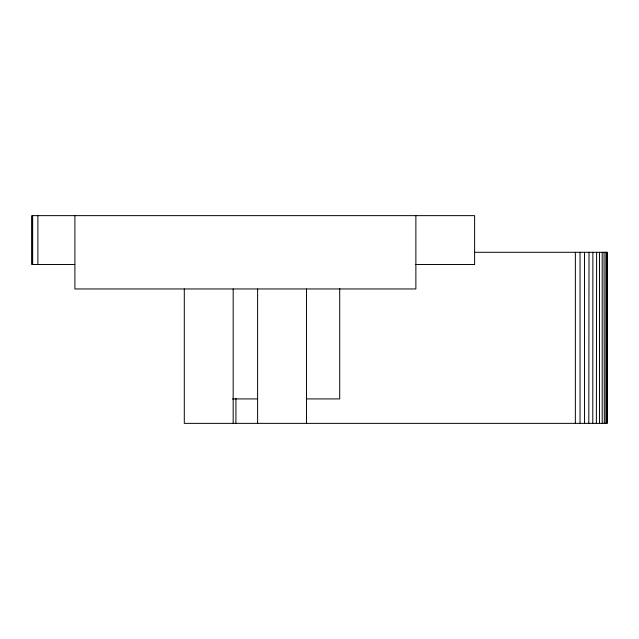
<?xml version="1.0" encoding="UTF-8"?>
<svg xmlns="http://www.w3.org/2000/svg" width="639" height="639" viewBox="0 0 639 639"><rect width="100%" height="100%" fill="white"/><g stroke="black" fill="none" stroke-linecap="round" stroke-linejoin="round"><path stroke-width="0.96" d="M235.919 423.361L235.935 398.496M575.356 423.361L575.364 252.293M588.815 423.361L589.014 252.293M592.784 423.361L592.88 252.293M602.194 423.361L602.194 252.293M596.371 423.361L596.626 252.293M474.553 252.293L607.034 252.293L606.882 423.361L606.786 252.293M74.755 264.514L31.95 264.514L31.95 215.639L474.609 215.639L474.609 264.514L415.462 264.514M232.484 398.92L257.421 398.92M306.792 398.92L339.708 398.92L339.708 288.413M606.978 252.293L607.05 423.361L184.296 423.361L184.296 288.956M604.055 252.293L604.326 423.361M584.493 252.293L584.541 423.361M605.9 252.293L605.9 423.361M599.526 252.293L599.526 423.361M580.036 252.293L580.036 423.361M415.877 215.639L415.877 288.956L74.899 288.956L74.899 215.639M306.48 288.956L306.48 423.361M257.605 288.956L257.605 423.361M233.171 288.956L233.171 423.361M37.893 215.639L37.893 264.514M32.653 215.639L32.653 264.514M32.126 215.639L32.126 264.514"/></g></svg>
